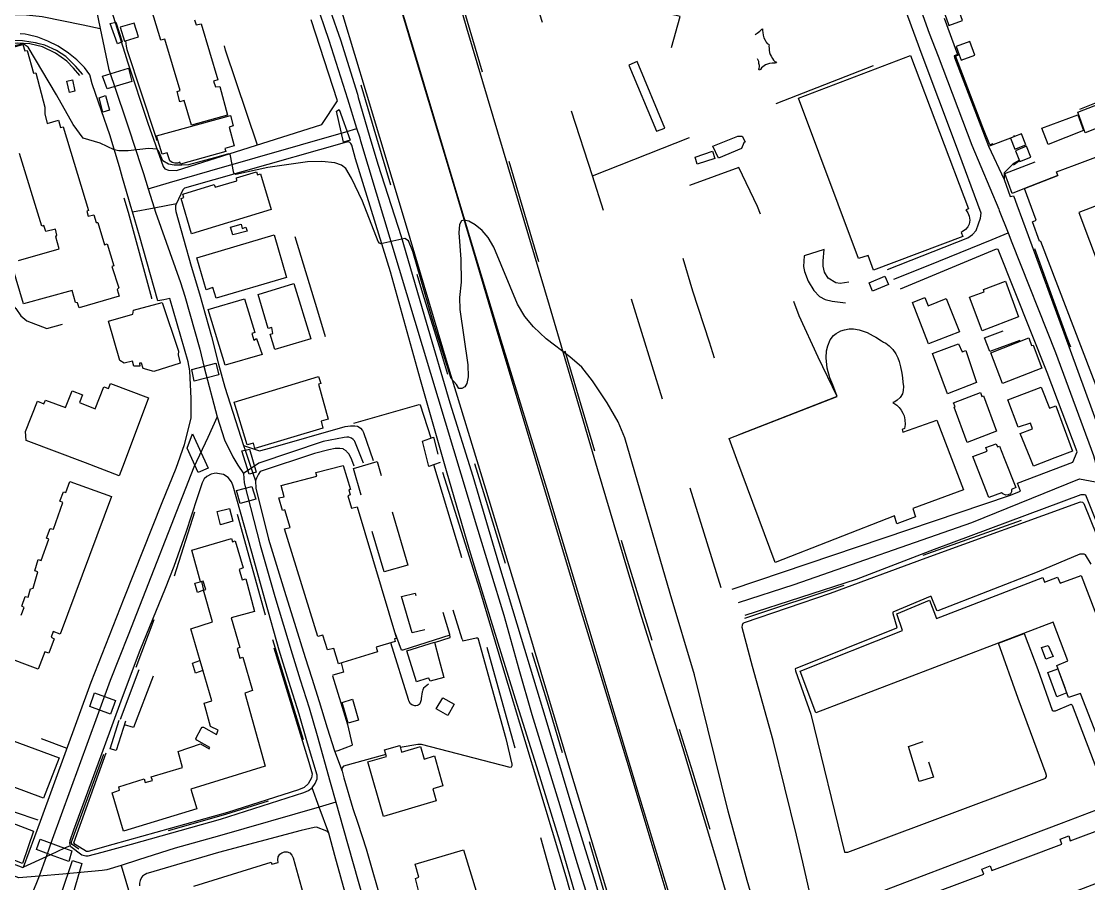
# Model space of a CAD drawing. Header units: millimetres. Extents: x 198785 to 203305, y 542885 to 545889.
# Drawn here: x 201836.9 to 202130.2, y 543629.2 to 543866.1 of the extents above; entities that cross this region are included whole.
import ezdxf

# ---------------------------------------------------------------- set-up
doc = ezdxf.new("R2010")
doc.units = ezdxf.units.MM
doc.linetypes.add('FENCE_25K', pattern=[54.3, 28.7, -9.2, -16.4])
doc.linetypes.add('HIDDEN_BULD_25K', pattern=[28.8, 18.4, -10.4])
for name, color, linetype in [('A0013111', 253, 'Continuous'), ('A0013117', 253, 'Continuous'), ('A0013118', 253, 'Continuous'), ('A0023211', 253, 'Continuous'), ('A0023217', 253, 'Continuous'), ('A0043325', 253, 'Continuous'), ('A0053326', 253, 'Continuous'), ('B0014111', 253, 'Continuous'), ('B0014112', 253, 'Continuous'), ('B0014113', 253, 'Continuous'), ('B0014115', 253, 'Continuous'), ('B0014116', 253, 'Continuous'), ('B0024120', 253, 'Continuous'), ('B0024127', 253, 'Continuous'), ('C0076117', 253, 'Continuous'), ('C0523121', 253, 'Continuous'), ('F0017111', 253, 'Continuous'), ('F0047224', 253, 'Continuous')]:
    doc.layers.add(name, color=color, linetype=linetype)

msp = doc.modelspace()

# ---------------------------------------------------------------- linework, layer by layer
at = {"layer": 'A0013111'}
for points in [[(201952.69, 543887.18), (201959.29, 543864.27), (201969.32, 543830.49), (201981.95, 543788.15), (201995.17, 543743.22), (202006.91, 543703.83), (202018.57, 543666.59), (202027.68, 543636.48), (202033.61, 543616.13), (202041.25, 543590.7), (202052.48, 543553.99), (202060.98, 543527.1), (202062.92, 543520.59), (202066.09, 543509.95), (202069.47, 543498.59), (202072.22, 543489.35), (202082.62, 543456.52), (202092.41, 543423.7), (202105.65, 543380.99), (202119.01, 543335.29)], [(202081.77, 543349.38), (202071.38, 543383.85), (202063.05, 543411.98), (202055.58, 543436.76), (202048.08, 543461.27), (202042.52, 543480.09), (202040.28, 543487.54), (202036.76, 543499.28), (202033.31, 543510.76), (202030.98, 543518.54), (202025.69, 543535.41), (202019.88, 543553.45), (202013.86, 543573.55), (202001.29, 543615.89), (201988.17, 543658.98), (201975.59, 543701.29), (201964.61, 543737.61), (201954.02, 543772.01), (201942.51, 543810.75), (201931.78, 543846.34), (201922.12, 543878.3)]]:
    msp.add_lwpolyline(points, dxfattribs=at)
at = {"layer": 'A0013117'}
for points in [[(202074.93, 543797.95), (202097.06, 543806.58), (202098.33, 543807.5), (202099.29, 543808.68), (202099.94, 543810.5), (202100.49, 543812.04), (202100.71, 543813.38), (202093.59, 543832.41), (202084.47, 543856.81), (202074.98, 543882.82), (202065.23, 543909.42), (202062.28, 543917.23), (202061.63, 543917.62), (202057.26, 543919.56), (202057.04, 543919.56), (202038.87, 543912.73), (202010.65, 543901.82), (202009.94, 543901.55), (202006.13, 543900.09), (201989.9, 543893.88)], [(201918.97, 543877.21), (201924.6, 543861.03), (201929.26, 543846.13), (201929.53, 543845.2), (201932.54, 543834.81), (201934.85, 543826.86), (201941.29, 543807), (201948.14, 543783.46), (201954.71, 543761.29), (201960.97, 543741.12), (201968.03, 543717.26), (201974.26, 543696.59), (201981.04, 543674.25), (201987.69, 543652.24), (201994.24, 543630.87), (202000.84, 543608.49), (202007.02, 543587.48), (202012.4, 543567.97), (202016.66, 543550.79), (202020.61, 543532.16), (202026.52, 543508.72), (202026.76, 543508.59)], [(201860.61, 543872.58), (201865.34, 543857.37), (201866.13, 543854.99), (201871.73, 543838.15), (201875.86, 543826.2), (201876.36, 543825.6), (201877.38, 543825.18), (201879.53, 543825.14), (201919.48, 543837.75), (201923.81, 543844.3), (201916.54, 543866.47)], [(202090.48, 543867), (202094.16, 543856.96), (202093.23, 543856.65), (202093.34, 543856.17), (202102.68, 543831.84), (202106.98, 543822.67), (202108.68, 543817.98), (202109.57, 543818.18), (202109.66, 543818), (202110.51, 543815.68), (202113.61, 543807.24), (202123.41, 543780.54), (202137.07, 543743.16)], [(201822.63, 543639.25), (201837.36, 543633.64), (201837.56, 543633.73), (201842.17, 543646.33), (201856.1, 543684.58), (201865.17, 543707.58), (201875.65, 543733.94), (201879.51, 543743.37), (201881.74, 543749.81), (201882.89, 543754.15), (201883.55, 543757.2), (201883.61, 543762.5), (201883.2, 543770.08), (201882.81, 543772.52), (201877.7, 543789.95), (201876.05, 543789.62), (201874.47, 543789.27), (201869.39, 543807.21), (201867.46, 543813.76), (201867.02, 543815.27), (201866.47, 543817.13), (201864.76, 543823.12), (201863.89, 543826.17), (201861.25, 543834.9), (201858.98, 543841.53), (201856.43, 543848.97), (201855.73, 543851.44), (201854.27, 543853.4), (201852.17, 543855.56), (201849.86, 543857.37), (201847, 543859.25), (201844.17, 543860.65), (201841.5, 543861.76), (201838.82, 543862.42), (201837.95, 543862.55), (201836.62, 543862.7)], [(201993.12, 543612.6), (201985.26, 543639.66), (201978.58, 543661.29), (201973.22, 543678.41), (201966.73, 543699.08), (201960.08, 543720.9), (201953.8, 543742.57), (201946.66, 543767.62), (201938.37, 543797.25), (201928.75, 543828.33), (201927.72, 543832.08), (201927.46, 543832.56), (201927.22, 543832.85), (201926.83, 543832.98), (201925.6, 543832.7), (201897.85, 543824.87), (201881.75, 543820.22), (201881.33, 543819.79), (201879.53, 543816.05), (201879.35, 543815.67), (201879.3, 543815.39), (201879.3, 543814.83), (201879.3, 543814.53), (201879.42, 543813.81), (201883.62, 543798.79), (201885.92, 543791.2), (201889.15, 543779.53), (201891.1, 543771.87), (201892.8, 543765.57), (201897.95, 543749.59), (201902.35, 543748.1), (201905.44, 543748.92), (201925.87, 543754.83), (201927.36, 543755), (201928.58, 543755), (201929.26, 543754.87), (201929.79, 543754.58), (201930.13, 543754.31), (201930.72, 543753.66), (201930.96, 543753.16), (201933.59, 543745.45)], [(202032.23, 543710.08), (202108.5, 543735.81), (202111.52, 543737.03), (202110.66, 543739.22), (202125.87, 543744.97), (202127.05, 543747.81), (202118.78, 543769.66), (202105.33, 543803.37), (202104.82, 543803.53), (202078.42, 543792.5)], [(201928.34, 543743.89), (201927.73, 543745.65), (201927.01, 543747.17), (201926.49, 543747.76), (201926.28, 543747.93), (201926.16, 543748.1), (201925.56, 543748.5), (201925.34, 543748.62), (201924.42, 543748.72), (201923.14, 543748.72), (201921.38, 543748.4), (201917.47, 543747.38), (201902.55, 543742.4), (201902.06, 543741.73), (201901.52, 543740.57), (201901.27, 543739.82), (201901.34, 543737.84), (201904.88, 543723.81), (201909.23, 543709.5), (201912.34, 543699.59), (201914.91, 543691.29), (201916.74, 543685.65), (201918.78, 543679.2), (201920.98, 543672.04), (201922.96, 543665.7), (201925.08, 543660.07), (201925.59, 543658.3), (201928.02, 543649.85), (201929.35, 543645.79), (201931.65, 543638.72), (201936.39, 543622.46)], [(201890.47, 543741.93), (201889.87, 543741.83), (201889.08, 543741.68), (201887.93, 543741.07), (201887.21, 543740.41), (201886.6, 543739.29), (201885.26, 543735.23), (201882.17, 543725.7), (201878.85, 543716.28), (201876.41, 543710.28), (201869.53, 543693.2), (201864.66, 543680.29), (201859.36, 543665.78), (201851.29, 543643.86), (201850.27, 543640.98), (201850.19, 543640.38), (201850.17, 543640.29), (201850.35, 543639.62), (201850.54, 543639.37), (201853.58, 543637.07), (201854.68, 543636.8), (201855.32, 543636.79), (201859.11, 543637.82), (201867.23, 543640.05), (201891.61, 543646.93), (201914.53, 543654.23), (201915.86, 543654.8), (201916.82, 543655.5), (201917.64, 543656.66), (201918.2, 543657.96), (201918.23, 543658.58), (201918.22, 543659), (201915.52, 543667.78), (201913.24, 543675.74), (201910.44, 543684.74), (201907.82, 543693.35), (201904.04, 543706.74), (201900.16, 543720.5), (201895.15, 543738.4), (201895.04, 543738.7), (201894.68, 543739.6), (201893.76, 543740.76), (201892.52, 543741.56), (201890.79, 543741.87), (201890.47, 543741.93)], [(202195.58, 543570.17), (202194.14, 543573.8), (202178.69, 543613.46), (202167.79, 543641.72), (202166.85, 543644.15), (202166.39, 543645.21), (202165.91, 543645.67), (202159.42, 543658.85), (202159.33, 543659.85), (202156.33, 543667.6), (202145.81, 543694.55), (202135.08, 543721.96), (202129.49, 543735.88), (202129.06, 543735.97), (202128.55, 543735.97), (202128.04, 543735.97), (202087.75, 543720.95), (202066.36, 543712.76), (202035.73, 543702.86)], [(201918.04, 543644.67), (201917.41, 543644.63), (201913.83, 543643.82), (201891.09, 543637.73), (201871.74, 543632.06), (201871.41, 543631.93), (201870.95, 543631.71), (201870.73, 543631.6), (201870.26, 543631.2), (201869.93, 543630.83), (201869.56, 543630.09), (201869.38, 543629.33), (201869.42, 543628.61)], [(201933.25, 543600.19), (201923.08, 543636.95), (201921.38, 543643.1), (201921.18, 543643.32), (201920.9, 543643.58), (201918.04, 543644.67)]]:
    msp.add_lwpolyline(points, dxfattribs=at)
at = {"layer": 'A0013118'}
for points in [[(202015.63, 543858.95), (202017.94, 543867.41), (202016.87, 543867.7), (202014.53, 543868.16), (202012.15, 543869.26), (202009.89, 543871.73), (202008.99, 543873.31), (201997.53, 543868.75)], [(202108.75, 543834), (202103.12, 543831.86), (202102.68, 543831.84)], [(202111.17, 543827.9), (202109.38, 543826.82), (202107.02, 543824.44), (202106.98, 543822.67)], [(202054.8, 543621.38), (202051.64, 543635.05), (202049.92, 543642.48), (202043.57, 543668.51), (202037.86, 543688.87), (202035.02, 543699.52), (202035.13, 543700.3), (202035.27, 543700.79), (202035.69, 543700.97), (202059.29, 543708.96), (202085.57, 543718.72), (202127.95, 543734.13), (202128.57, 543734), (202128.94, 543733.63), (202135.85, 543716.37)], [(202130.91, 543716.98), (202129.4, 543719.52), (202129, 543719.7), (202127.81, 543719.72), (202116.04, 543714.74), (202088.76, 543704.11), (202088.52, 543704.21), (202086.97, 543708.05), (202086.65, 543708.12), (202076.42, 543703.77), (202076.39, 543703.43), (202077.52, 543699.68), (202077.4, 543699.38), (202049.61, 543688.17), (202049.69, 543687.64), (202053.85, 543675.71), (202063.14, 543637.88), (202063.55, 543637.79), (202064.01, 543637.83), (202118.22, 543658.03), (202118.41, 543658.16)], [(201958.03, 543696.38), (201958.25, 543695.9), (201961.89, 543696.73), (201962.13, 543696.73), (201962.33, 543696.73), (201970.05, 543669.06), (201971.73, 543661.99), (201971.67, 543661.53), (201971.51, 543661.2), (201971.25, 543661.11), (201946.86, 543667.38), (201946.59, 543667.38), (201945.9, 543667.4), (201941.07, 543666.62)], [(201950.48, 543695.46), (201954.8, 543696.82), (201954.69, 543697.62)], [(202118.41, 543658.16), (202118.65, 543658.61), (202118.64, 543658.89), (202118.56, 543659.17), (202118.52, 543659.27), (202110.9, 543680.05), (202105.42, 543695.26), (202112.47, 543697.95), (202116.23, 543688.04), (202120.22, 543676.88), (202120.51, 543676.63), (202121.13, 543676.68), (202125.4, 543678.47), (202125.65, 543678.18), (202132.69, 543660)], [(201948.79, 543683.99), (201947.47, 543682.85), (201947.23, 543682.46), (201947.12, 543682.04), (201947.03, 543681.85), (201946.84, 543680.04), (201946.83, 543679.71), (201946.42, 543678.59), (201946.25, 543678.44), (201946, 543678.24), (201945.81, 543678.16), (201945.35, 543678.03), (201945.05, 543678.03), (201944.74, 543678.11), (201944.22, 543678.35), (201943.91, 543678.55), (201943.45, 543679.4), (201943.34, 543679.75), (201938.49, 543695.36)], [(201924.85, 543689.83), (201925.49, 543687.32), (201922.53, 543686.45), (201922.46, 543686.3), (201926.56, 543672.94), (201927.85, 543667.36), (201927.79, 543667.12), (201923.88, 543665.72), (201923.12, 543665.52), (201922.96, 543665.7)], [(201937.07, 543664.71), (201925.49, 543661.44), (201925.08, 543661.03), (201925.01, 543660.76), (201925.01, 543660.46), (201925.08, 543660.07)], [(202136.18, 543650.84), (202122.71, 543645.75)], [(202122.71, 543645.75), (202095.31, 543635.4), (202065.39, 543624)]]:
    msp.add_lwpolyline(points, dxfattribs=at)
at = {"layer": 'A0023211'}
msp.add_lwpolyline([(202017.45, 543616.01), (202003.37, 543662.79), (201991.25, 543702.56), (201979.89, 543740.41), (201967.98, 543780.08), (201955.92, 543820.62), (201945.53, 543855.31), (201937.4, 543882.74)], dxfattribs=at)
at = {"layer": 'A0023217'}
for points in [[(201929.13, 543836.62), (201926.67, 543844.75), (201921.53, 543860.81), (201917.76, 543871.84), (201915.85, 543877.32), (201909.5, 543894.39), (201898.22, 543924.39), (201894, 543935.55), (201893.4, 543937.18), (201892.28, 543940.2)], [(201841.44, 543925.3), (201842.49, 543921.81), (201855.86, 543877.33), (201855.93, 543877.01), (201858.6, 543864.17)], [(202063.34, 543924.63), (202065.53, 543918.79), (202068.3, 543911.39), (202078.14, 543885.63), (202078.9, 543883.88), (202086.41, 543862.82), (202088.9, 543856.49), (202098.14, 543832.12), (202105.53, 543814.51), (202105.68, 543814.15), (202108.12, 543807.97)], [(201792.99, 543846.59), (201798.6, 543850.87), (201805.11, 543855.84), (201810.79, 543859.54), (201816.96, 543862.91), (201824.12, 543865.57), (201829.02, 543867.13), (201832.23, 543867.84), (201833.31, 543867.92), (201835.88, 543867.96), (201838.33, 543867.87), (201842.65, 543867.43), (201853.92, 543865.13), (201858.6, 543864.17)], [(201858.6, 543864.17), (201860.88, 543853.2), (201860.88, 543853.17), (201865.35, 543839.84), (201866.49, 543836.53), (201869.87, 543826.19), (201870.45, 543824.34), (201871.79, 543820.12)], [(201871.79, 543820.12), (201877.62, 543821.81), (201888.69, 543825), (201926.09, 543835.75), (201929.13, 543836.62)], [(202038.37, 543448.18), (202036.79, 543452.47), (202033.83, 543460.54), (202026.16, 543482.53), (202024.33, 543494.61), (202022.47, 543506.86), (202018.38, 543524.62), (202016.44, 543533.79), (202010.94, 543558.32), (202009.48, 543564.6), (202007.81, 543571.78), (202003.3, 543588.66), (201996.98, 543610.54), (201993.05, 543624.07), (201989.71, 543634.89), (201985.04, 543650.58), (201977.32, 543675.53), (201973.75, 543688.05), (201969.61, 543702.87), (201962.09, 543727.36), (201930.26, 543833.2), (201930, 543834), (201929.13, 543836.62)], [(201871.79, 543820.12), (201873.43, 543814.89), (201873.83, 543813.63), (201880.66, 543794.37), (201881.81, 543790.57), (201885.98, 543776.03), (201887.15, 543770.98), (201890.77, 543757.4)], [(202076.68, 543795.23), (202086.08, 543799.04), (202103.71, 543806.18), (202108.12, 543807.97)], [(202108.12, 543807.97), (202109.15, 543805.36), (202121.1, 543775.1), (202131.58, 543746.79), (202132.38, 543743.76), (202133.56, 543739.3)], [(201890.77, 543757.4), (201888.13, 543751.75), (201884.34, 543743.63), (201866.26, 543697.43), (201861.37, 543685), (201857.73, 543675.18), (201845.39, 543641.28), (201843.72, 543636.57), (201841.83, 543631.26)], [(201890.77, 543757.4), (201892.75, 543751.16), (201895.02, 543746.44), (201896.38, 543744.12), (201898.01, 543741.86)], [(201930.97, 543744.67), (201928.56, 543750.63), (201928.44, 543750.88), (201928.15, 543751.21), (201927.68, 543751.54), (201927.41, 543751.69), (201926.96, 543751.81), (201926.35, 543751.81), (201925.6, 543751.72), (201919.88, 543750.65), (201902.2, 543744.71), (201898.01, 543741.86)], [(201898.01, 543741.86), (201898.2, 543739.27), (201902.52, 543722.16), (201906.63, 543708.12), (201911.37, 543692.32), (201913.59, 543685.2), (201916.01, 543677.47), (201918.25, 543669.91), (201921.83, 543657.1), (201923.37, 543651.57)], [(202033.98, 543706.47), (202049.29, 543711.42), (202098.12, 543728.38), (202127.68, 543740.42), (202133.56, 543739.3)], [(201923.37, 543651.57), (201918.75, 543650.23), (201891.35, 543642.33), (201879.16, 543638.89), (201869.16, 543635.73), (201864.38, 543634.21)], [(201923.37, 543651.57), (201925.36, 543644.44), (201937.57, 543601.38), (201938.58, 543597.8), (201938.87, 543596.9)], [(201841.83, 543631.26), (201836.26, 543630.79), (201830.36, 543633.02), (201821.58, 543636.33)], [(201864.38, 543634.21), (201860.43, 543632.96), (201859.16, 543632.84), (201848.3, 543631.81), (201841.83, 543631.26)], [(201864.38, 543634.21), (201865.68, 543629.85), (201883.74, 543569.15), (201885.23, 543564.15), (201887.3, 543557.2), (201893.81, 543535.33), (201894.59, 543533.13), (201896.65, 543527.36)], [(201841.83, 543631.26), (201839.74, 543625.98), (201838.8, 543623.62), (201835.41, 543613.66), (201821.92, 543577.35), (201816.25, 543561.74), (201814.63, 543560.1)]]:
    msp.add_lwpolyline(points, dxfattribs=at)
at = {"layer": 'A0043325'}
for points in [[(201864.63, 543860.47), (201863.33, 543859.94), (201861.3, 543865.49), (201862.92, 543865.84), (201864.63, 543860.47)], [(201867.31, 543849.58), (201860.55, 543847.53), (201859.26, 543851.01), (201866.38, 543853.23), (201867.31, 543849.58)], [(201861.19, 543841.74), (201859.31, 543841.1), (201858.3, 543845.09), (201860.03, 543845.68), (201861.19, 543841.74)], [(201927.25, 543833.46), (201925.5, 543832.94), (201923.53, 543841.41), (201924.25, 543841.9), (201927.25, 543833.46)], [(201891.19, 543769.01), (201884.42, 543767.22), (201883.77, 543770.44), (201890.4, 543772.14), (201891.19, 543769.01)], [(201888.23, 543743.36), (201885.48, 543742.17), (201882.51, 543748.83), (201884, 543752.73), (201888.23, 543743.36)], [(201900.53, 543742), (201899.53, 543741.72), (201897.53, 543748.07), (201898.39, 543748.29), (201899.58, 543748.58), (201901.41, 543742.25), (201900.53, 543742)], [(201901.36, 543734.78), (201897.04, 543733.63), (201896.02, 543737.19), (201900.26, 543738.33), (201901.36, 543734.78)], [(201862.76, 543679.52), (201861.43, 543675.76), (201855.78, 543677.85), (201857.07, 543681.61), (201862.76, 543679.52)], [(201850.81, 543638.17), (201849.95, 543635.26), (201844.93, 543637.13), (201841.1, 543638.55), (201842.12, 543641.45), (201848.82, 543638.92), (201850.81, 543638.17)], [(201851.15, 543626.6), (201847.94, 543626.58), (201850.95, 543635.52), (201853.54, 543634.71), (201851.15, 543626.6)]]:
    msp.add_lwpolyline(points, dxfattribs=at)
at = {"layer": 'A0053326'}
for points in [[(201933.25, 543600.19), (201923.08, 543636.95), (201921.38, 543643.1), (201918.75, 543650.23), (201916.82, 543655.5), (201917.64, 543656.66), (201918.2, 543657.96), (201918.23, 543658.58), (201918.22, 543659), (201915.52, 543667.78), (201913.24, 543675.74), (201910.44, 543684.74), (201907.82, 543693.35), (201904.04, 543706.74), (201900.16, 543720.5), (201895.15, 543738.4), (201895.04, 543738.7), (201894.68, 543739.6), (201893.76, 543740.76), (201892.52, 543741.56), (201890.79, 543741.87), (201890.47, 543741.93), (201889.87, 543741.83), (201889.08, 543741.68), (201887.93, 543741.07), (201887.21, 543740.41), (201886.6, 543739.29), (201885.26, 543735.23), (201882.17, 543725.7), (201878.85, 543716.28), (201876.41, 543710.28), (201869.53, 543693.2), (201864.66, 543680.29), (201859.36, 543665.78), (201851.29, 543643.86), (201850.27, 543640.98), (201850.19, 543640.38), (201850.17, 543640.29), (201850.35, 543639.62), (201848.82, 543638.92), (201844.93, 543637.13), (201843.72, 543636.57), (201837.56, 543633.73), (201842.17, 543646.33), (201856.1, 543684.58), (201865.17, 543707.58), (201875.65, 543733.94), (201879.51, 543743.37), (201881.74, 543749.81), (201882.89, 543754.15), (201883.55, 543757.2), (201883.61, 543762.5), (201883.2, 543770.08), (201882.81, 543772.52), (201877.7, 543789.95), (201876.05, 543789.62), (201874.47, 543789.27), (201869.39, 543807.21), (201867.46, 543813.76), (201873.43, 543814.89), (201879.53, 543816.05), (201879.35, 543815.67), (201879.3, 543815.39), (201879.3, 543814.83), (201879.3, 543814.53), (201879.42, 543813.81), (201883.62, 543798.79), (201885.92, 543791.2)], [(201885.92, 543791.2), (201889.15, 543779.53), (201891.1, 543771.87), (201892.8, 543765.57), (201897.95, 543749.59), (201898.39, 543748.29), (201900.53, 543742), (201901.27, 543739.82), (201901.34, 543737.84), (201904.88, 543723.81), (201909.23, 543709.5), (201912.34, 543699.59), (201914.91, 543691.29), (201916.74, 543685.65), (201918.78, 543679.2), (201920.98, 543672.04), (201922.96, 543665.7), (201925.08, 543660.07), (201925.59, 543658.3), (201928.02, 543649.85), (201929.35, 543645.79), (201931.65, 543638.72), (201936.39, 543622.46)]]:
    msp.add_lwpolyline(points, dxfattribs=at)
at = {"layer": 'B0014111'}
for points in [[(202095.63, 543806.98), (202071.13, 543797.7), (202069.6, 543801.78), (202066.99, 543800.93), (202050.48, 543845), (202081.23, 543856.69), (202097.21, 543814.61), (202096.44, 543814.28), (202097.05, 543813.47), (202097.38, 543812.58), (202097.53, 543811.44), (202097.38, 543810.37), (202096.98, 543809.64), (202096.35, 543808.9), (202095.51, 543808.27), (202095.17, 543808.06), (202095.63, 543806.98)], [(202139.46, 543839.47), (202129.31, 543835.48), (202127.21, 543841.16), (202137.46, 543845.11), (202139.46, 543839.47)], [(201893.1, 543830.36), (201880.67, 543826.83), (201880.47, 543827.37), (201879.94, 543827.15), (201879.12, 543827.12), (201878.36, 543827.33), (201877.77, 543827.81), (201877.32, 543828.87), (201876.98, 543829.96), (201875.61, 543829.65), (201874.11, 543834.66), (201894.36, 543840.26), (201895.12, 543837.36), (201894, 543836.99), (201895.43, 543831.89), (201892.89, 543831.14), (201893.1, 543830.36)], [(202128.84, 543836.07), (202119.11, 543832.3), (202117.32, 543836.73), (202127.22, 543840.43), (202128.84, 543836.07)], [(202133.21, 543763.61), (202117.08, 543805.62), (202116.75, 543805.69), (202114.8, 543811.02), (202115.76, 543811.45), (202112.59, 543820.17), (202121.77, 543823.75), (202121.42, 543824.72), (202126.3, 543826.55), (202159.95, 543839.2)], [(202034.87, 543831.18), (202028.47, 543828.53), (202026.93, 543831.77), (202033.85, 543834.55), (202034.98, 543834.54), (202035.84, 543832.99), (202035.47, 543832.71), (202034.87, 543831.18)], [(202165.82, 543828.24), (202127.55, 543813.62), (202136.58, 543789.52)], [(201901.58, 543824.71), (201901.8, 543823.93), (201902.6, 543824.22), (201905.62, 543814.41), (201883.68, 543807.76), (201880.8, 543817.45), (201881.58, 543817.72), (201881.29, 543818.65), (201889.87, 543821.3), (201890.18, 543820.58), (201896.12, 543822.24), (201896.04, 543823.14), (201901.58, 543824.71)], [(201909.79, 543795.76), (201890.5, 543790.01), (201889.54, 543792.93), (201887.69, 543792.34), (201885.11, 543801.14), (201906.38, 543807.44), (201909.79, 543795.76)], [(201879.98, 543774.5), (201880.61, 543772.17), (201873.31, 543769.86), (201870.4, 543770.75), (201869.97, 543772.22), (201869.44, 543772.17), (201869.49, 543771.38), (201867.84, 543771.34), (201867.47, 543772.7), (201865.2, 543772.16), (201864.02, 543772.96), (201860.88, 543783.76), (201867.58, 543785.64), (201867.71, 543786.76), (201875.66, 543788.89), (201880.15, 543775.44), (201879.98, 543774.5)], [(202078.97, 543753.92), (202079.16, 543753.22), (202088.54, 543756.57), (202092.56, 543746.03), (202095.87, 543737.35), (202081.9, 543732.27), (202082.61, 543729.95), (202077.53, 543728.05), (202076.86, 543730.26), (202044.08, 543717.39), (202033.56, 543745.72), (202031.41, 543751.51), (202061.08, 543763.05), (202059.91, 543766.26), (202059.12, 543768.12), (202058.33, 543770.8), (202058.08, 543773.64), (202058.23, 543775.54), (202058.57, 543776.98), (202059.19, 543778.62), (202060.07, 543779.82), (202060.82, 543780.36), (202062.08, 543781.07), (202063.12, 543781.36), (202064.45, 543781.61), (202065.62, 543781.6), (202067.17, 543781.31), (202069.33, 543780.6), (202071.01, 543779.74), (202071.75, 543779.35), (202073.29, 543778.36), (202073.82, 543777.92), (202074.48, 543777.68), (202075.45, 543776.96), (202076.4, 543775.97), (202077.24, 543774.78), (202077.82, 543773.65), (202078.12, 543772.66), (202078.54, 543771.17), (202078.85, 543769.46), (202079.08, 543768.15), (202079.15, 543766.99), (202079.31, 543765.79), (202079.25, 543764.66), (202079.04, 543763.75), (202078.41, 543762.76), (202077.65, 543762.02), (202076.94, 543761.55), (202076.45, 543761.34), (202077.53, 543760.61), (202078.16, 543760.05), (202078.71, 543759.29), (202079.14, 543758.47), (202079.49, 543757.68), (202079.75, 543756.58), (202079.78, 543755.37), (202079.63, 543754.28), (202078.97, 543753.92)], [(201919.81, 543754.37), (201901.08, 543748.72), (201900.69, 543750.19), (201898.95, 543749.72), (201895.41, 543761.44), (201918.62, 543768.51), (201919.19, 543766.57), (201918.54, 543766.38), (201921.25, 543756.8), (201919.29, 543756.24), (201919.81, 543754.37)], [(201926.62, 543735.73), (201927.61, 543732.31), (201929.18, 543732.75), (201940.04, 543696.57), (201939.45, 543696.41), (201939.65, 543695.69), (201934.46, 543694.19), (201934.83, 543692.83), (201924.05, 543689.59), (201922.76, 543693.8), (201921.03, 543693.38), (201919.79, 543697.48), (201918.38, 543697.07), (201909.26, 543726.67), (201910.76, 543727.07), (201909.31, 543731.87), (201908.67, 543731.71), (201907.71, 543735.17), (201909.12, 543735.46), (201908.31, 543738.57), (201918.13, 543741.17), (201917.84, 543742.12), (201925.4, 543744.06), (201927.34, 543737.52), (201926.92, 543737.4), (201927.29, 543735.98), (201926.62, 543735.73)], [(201953.05, 543685.8), (201949.23, 543684.78), (201948.92, 543685.67), (201948.34, 543685.51), (201945.48, 543684.65), (201942.82, 543693.13), (201950.48, 543695.49), (201951.68, 543690.95), (201953.05, 543685.8)], [(201940.94, 543667.13), (201941.42, 543665.33), (201946.64, 543666.9), (201947.65, 543663.43), (201950.43, 543664.27), (201952.76, 543656.08), (201949.97, 543655.24), (201950.94, 543651.93), (201936.46, 543647.66), (201932.1, 543662.67), (201937.23, 543664.1), (201936.74, 543665.93), (201940.94, 543667.13)], [(201840.25, 543643.62), (201837.22, 543634.7), (201824.48, 543639.68), (201827.83, 543648.36), (201840.25, 543643.62)], [(201884.36, 543628.53), (201905.59, 543635.06), (201905.8, 543634.52), (201907.48, 543635.04), (201907.39, 543635.75), (201907.53, 543636.56), (201907.95, 543637.25), (201908.49, 543637.68), (201909.25, 543637.95), (201909.94, 543637.94), (201910.73, 543637.67), (201911.29, 543637.02), (201911.61, 543636.24)], [(201911.61, 543636.24), (201915.33, 543623.11)]]:
    msp.add_lwpolyline(points, dxfattribs=at)
at = {"layer": 'B0014112'}
for points in [[(202110.98, 543784.91), (202100.94, 543781.11), (202097.51, 543790.34), (202101.52, 543791.82), (202101.33, 543792.43), (202107.33, 543794.71), (202110.98, 543784.91)], [(202085.23, 543790.23), (202086.15, 543787.96), (202091.03, 543789.96), (202094.72, 543780.77), (202086.25, 543777.49), (202081.8, 543788.82), (202085.23, 543790.23)], [(202113.79, 543779.1), (202114.53, 543777.08), (202114.97, 543777.17), (202117.4, 543770.81), (202106.55, 543766.57), (202103.37, 543775.01), (202113.79, 543779.1)], [(202094.5, 543777.54), (202095.43, 543775.32), (202096.49, 543775.7), (202099.45, 543766.84), (202091.4, 543763.8), (202087.33, 543774.84), (202094.5, 543777.54)], [(202100.53, 543764.15), (202100.9, 543763), (202101.35, 543763.19), (202104.94, 543753.48), (202096.86, 543750.42), (202093.23, 543760.11), (202093.53, 543760.23), (202093.08, 543761.26), (202100.53, 543764.15)], [(202117.21, 543765.57), (202119.43, 543759.79), (202121.17, 543760.46), (202125.75, 543748.03), (202120.97, 543746.18), (202115.08, 543743.91), (202114.16, 543746.15), (202111.41, 543752.87), (202114.84, 543754.16), (202114.28, 543755.71), (202110.89, 543754.59), (202108.02, 543762.08), (202117.21, 543765.57)], [(202104.82, 543750.03), (202105.14, 543749.16), (202105.77, 543749.38), (202107.03, 543746.11), (202110.17, 543738.01), (202108.99, 543737.52), (202108.99, 543736.79), (202108.73, 543736.3), (202108.12, 543736.02), (202107.48, 543735.93), (202106.65, 543736.24), (202106.31, 543736.59), (202102.79, 543735.26), (202098.55, 543746.06), (202098.37, 543746.51), (202102.32, 543748.04), (202101.96, 543748.97), (202104.82, 543750.03)]]:
    msp.add_lwpolyline(points, dxfattribs=at)
at = {"layer": 'B0014113'}
for points in [[(201911.81, 543794.03), (201916.48, 543778.83), (201906.6, 543775.95), (201905.3, 543780.11), (201906.07, 543780.38), (201905.73, 543782), (201904.75, 543781.72), (201902.05, 543791.09), (201911.81, 543794.03)], [(201900.29, 543780.37), (201900.78, 543778.53), (201901.56, 543778.97), (201903.1, 543774.6), (201892.92, 543771.61), (201888.3, 543786.93), (201898.27, 543789.87), (201901.12, 543780.58), (201900.29, 543780.37)], [(201847.3, 543663.73), (201843.05, 543652.67), (201788.04, 543673.05), (201792.03, 543684.18), (201847.3, 543663.73)]]:
    msp.add_lwpolyline(points, dxfattribs=at)
at = {"layer": 'B0014115'}
for points in [[(201884.52, 543866.52), (201884.99, 543865.11), (201886.31, 543865.41), (201890.92, 543850.06), (201889.71, 543849.67), (201890.24, 543848.11), (201891.45, 543848.17), (201893.62, 543840.28), (201883.66, 543837.56), (201881.63, 543844.31), (201880.49, 543844), (201879.71, 543846.82), (201880.54, 543847.08), (201876.33, 543861.17), (201875.29, 543860.91), (201859.54, 543912.76)], [(201826.49, 543856.83), (201837.33, 543859.75)], [(201837.33, 543859.75), (201837.91, 543857.99), (201838.49, 543858.13), (201840.23, 543851.83), (201840.92, 543851.98), (201843.37, 543842.5), (201843.38, 543840.73), (201844.02, 543837.99), (201847.1, 543838.93), (201847.68, 543836.91), (201848.44, 543837.09), (201855.4, 543814.16), (201854.89, 543813.94), (201855.31, 543812.54), (201856.86, 543812.9), (201857.49, 543810.8), (201857.97, 543810.85), (201859.74, 543804.73), (201860.55, 543804.97), (201862.37, 543798.96), (201861.77, 543798.76), (201863.72, 543792.84), (201863.22, 543792.44), (201863.8, 543790.58), (201852.79, 543787.35), (201852.35, 543788.77), (201851.78, 543788.85), (201850.89, 543792.17), (201837.56, 543788.49), (201834.49, 543798.66)], [(201836.1, 543800.37), (201847.31, 543803.64), (201846.38, 543806.87), (201846.65, 543807.37), (201846.34, 543808.97), (201843.62, 543808.4), (201843.14, 543809.97), (201842.53, 543809.87), (201836.46, 543829.81)], [(201861.45, 543766.64), (201871.9, 543762.68), (201865.16, 543744.82), (201863.8, 543741.25), (201854.54, 543744.77), (201838.29, 543750.94), (201838.09, 543753.44), (201841.39, 543761.74), (201843.14, 543761), (201843.6, 543762.03), (201849.05, 543760.01), (201850.87, 543764.61), (201853.73, 543763.49), (201852.9, 543761.34), (201857.23, 543759.64), (201859.59, 543765.67), (201860.85, 543765.23), (201861.45, 543766.64)], [(201850.23, 543739.63), (201861.74, 543735.51), (201847.59, 543697.74), (201845.71, 543698.46), (201845.08, 543696.95), (201845.97, 543696.47), (201844.5, 543692.49), (201843.37, 543692.87), (201841.53, 543688.08), (201803.75, 543702.35)], [(201836.9, 543702.94), (201837.66, 543705.06), (201837.02, 543705.4), (201837.97, 543708.07), (201838.77, 543707.94), (201839.46, 543710.16), (201840.14, 543710.4), (201841.47, 543714.83), (201840.62, 543715.11), (201841.59, 543718.2), (201842.35, 543717.98), (201844.46, 543723.79), (201843.81, 543724.07), (201844.88, 543726.78), (201845.73, 543726.58), (201848.29, 543733.87), (201847.49, 543734.25), (201848.52, 543736.85), (201849.14, 543736.62), (201850.23, 543739.63)], [(201894.65, 543724.03), (201894.91, 543723.12), (201895.72, 543723.34), (201897.88, 543715.91), (201896.75, 543715.51), (201897.59, 543712.65), (201898.63, 543712.89), (201900.99, 543704), (201894.58, 543702.22), (201896.93, 543694.06), (201896.22, 543693.8), (201896.97, 543691.16), (201897.82, 543691.44), (201900.42, 543682.24), (201898.37, 543681.55), (201903.91, 543661.5), (201883.49, 543655.1), (201885.13, 543649.76), (201864.98, 543643.64), (201861.87, 543654.18), (201863.93, 543654.87), (201863.67, 543655.82), (201870.67, 543657.98), (201870.98, 543656.95), (201872.93, 543657.54), (201872.63, 543658.51), (201881.21, 543661.12), (201880.02, 543665.51), (201886.19, 543667.61), (201888.57, 543666.27), (201888.72, 543666.59), (201885.12, 543668.58), (201884.91, 543668.93), (201884.94, 543669.28), (201886.34, 543671.79), (201886.64, 543672.16), (201886.94, 543672.17), (201890.52, 543670.12), (201891, 543671.31), (201888.92, 543672.37), (201887.2, 543678.75), (201889.27, 543679.38), (201883.51, 543699.17), (201889.46, 543701.13), (201887.01, 543709.8), (201887.64, 543710.03), (201886.91, 543712.33), (201886.16, 543712.13), (201883.77, 543720.85), (201894.65, 543724.03)], [(202128.15, 543713.85), (202146.18, 543666.74), (202135.27, 543662.61), (202128, 543681.43), (202124.71, 543680.34), (202121.47, 543689.09), (202124.51, 543690.4), (202120.47, 543701), (202055.22, 543676.08), (202050.98, 543687.6), (202079.07, 543698.77), (202077.51, 543703.28), (202086.51, 543707.04), (202088.4, 543702.04), (202117.59, 543713.3), (202118.13, 543711.98), (202121.7, 543713.39), (202122.37, 543711.7), (202128.15, 543713.85)], [(202135.7, 543644.91), (202140.69, 543632.43), (202073.96, 543606.93), (202069.3, 543619.49), (202079.78, 543623.51), (202079.23, 543625.04), (202081.47, 543625.83), (202082.07, 543624.54), (202101.39, 543631.8), (202100.89, 543633.13), (202103.19, 543634.07), (202103.6, 543632.84), (202122.88, 543640.01), (202122.36, 543641.39), (202124.74, 543642.29), (202125.13, 543640.93), (202135.7, 543644.91)], [(201958.45, 543638.52), (201967.91, 543607.72), (201954.39, 543603.66), (201953.3, 543606.99), (201952.27, 543606.78), (201951.34, 543609.89), (201950.25, 543609.66), (201949.23, 543613.37), (201950.14, 543613.67), (201949.71, 543615.3), (201948.35, 543615.05), (201946.53, 543621.75), (201947.72, 543622.15), (201947.18, 543624.05), (201946.29, 543623.77), (201945.33, 543627.07), (201946.09, 543627.31), (201945.23, 543630.59), (201946.19, 543630.95), (201945.15, 543634.57), (201958.45, 543638.52)]]:
    msp.add_lwpolyline(points, dxfattribs=at)
at = {"layer": 'B0014116', "linetype": 'HIDDEN_BULD_25K', "flags": 128}
for points in [[(202040.66, 543863.03), (202040.75, 543862.29), (202040.97, 543861.57), (202041.34, 543860.89), (202041.65, 543860.34), (202041.84, 543859.97), (202042.22, 543859.82), (202042.43, 543859.68), (202042.38, 543859.32), (202042.39, 543858.67), (202042.45, 543858.19), (202042.53, 543857.58), (202042.72, 543857), (202042.99, 543856.5), (202043.34, 543855.9), (202043.65, 543855.46), (202044.1, 543855), (202044.28, 543854.94), (202044.49, 543854.7), (202044.08, 543854.61), (202043.69, 543854.62), (202043.22, 543854.61), (202042.48, 543854.56), (202041.98, 543854.37), (202041.42, 543854.12), (202041.05, 543853.87), (202040.7, 543853.62), (202040.34, 543853.33), (202040.01, 543852.91), (202039.65, 543852.65), (202039.61, 543852.99), (202039.69, 543853.27), (202039.74, 543853.56), (202039.78, 543853.74), (202039.73, 543854), (202039.63, 543854.49), (202039.55, 543855.11), (202039.32, 543855.61), (202038.98, 543856.28), (202038.59, 543856.69), (202038.3, 543857.19), (202038.07, 543857.36), (202037.75, 543857.59), (202037.9, 543858.14), (202037.93, 543858.53), (202037.94, 543858.97), (202037.68, 543859.64), (202037.32, 543860.29), (202036.98, 543860.81), (202036.76, 543861.15), (202036.46, 543861.55), (202036.21, 543861.79), (202035.83, 543862.14), (202036.05, 543862.29), (202036.52, 543862.3), (202036.67, 543862.3), (202037.37, 543862.28), (202038.09, 543862.38), (202038.62, 543862.52), (202039.14, 543862.88), (202039.52, 543863.11), (202039.9, 543863.39), (202040.4, 543863.94), (202040.63, 543864.05), (202040.61, 543863.54), (202040.66, 543863.03)], [(201851.58, 543846.94), (201850.12, 543846.53), (201849.39, 543849.64), (201850.94, 543850.03), (201851.58, 543846.94)], [(202027.51, 543828.38), (202022.66, 543826.86), (202022.05, 543828.78), (202026.9, 543830.47), (202027.51, 543828.38)], [(202112.58, 543820.19), (202109.21, 543818.8), (202107.23, 543824.31), (202120.13, 543829.22), (202121.4, 543824.71), (202121.75, 543823.76), (202112.58, 543820.19)], [(201897.29, 543810.39), (201897.57, 543809.18), (201898.6, 543809.53), (201898.95, 543808.44), (201895.03, 543807.4), (201894.39, 543809.57), (201897.29, 543810.39)], [(202075.2, 543793.77), (202070.81, 543792.01), (202069.94, 543794.29), (202074.2, 543796.08), (202075.2, 543793.77)], [(202111.33, 543778.41), (202103.03, 543775.35), (202101.62, 543779.18), (202109.97, 543782.32), (202111.33, 543778.41)], [(201952.01, 543744.87), (201948.94, 543743.81), (201948.56, 543745.27), (201947.16, 543750.71), (201950.18, 543751.82), (201951.9, 543745.29), (201952.01, 543744.87)], [(201943.17, 543716.66), (201936.61, 543714.84), (201928.17, 543743.22), (201934.68, 543745.16), (201943.17, 543716.66)], [(201895.01, 543728.76), (201891.67, 543727.8), (201890.72, 543731.42), (201894.1, 543732.3), (201895.01, 543728.76)], [(201887, 543709.82), (201885.34, 543709.21), (201884.58, 543711.76), (201886.43, 543712.18), (201887, 543709.82)], [(201947.83, 543698.9), (201944.29, 543698.12), (201941.41, 543708.04), (201945.15, 543708.96), (201947.83, 543698.9)], [(202120.48, 543691.63), (202118.43, 543690.86), (202117.28, 543694.03), (202119.09, 543694.65), (202120.48, 543691.63)], [(201886.81, 543687.77), (201884.8, 543686.99), (201884, 543689.77), (201886, 543690.54), (201886.81, 543687.77)], [(202124.22, 543681.61), (202121.52, 543680.5), (202118.99, 543687.17), (202121.79, 543688.16), (202124.22, 543681.61)], [(201929.61, 543674.14), (201926.71, 543673.31), (201925.1, 543678.95), (201927.95, 543679.83), (201929.61, 543674.14)], [(201955.83, 543678.5), (201954.09, 543675.42), (201950.94, 543677.22), (201952.72, 543680.21), (201955.83, 543678.5)], [(201865.56, 543673.8), (201862.99, 543665.77), (201861.33, 543666.27), (201863.88, 543674.39), (201865.56, 543673.8)], [(202087.57, 543658.46), (202083.61, 543657.26), (202080.72, 543666.85), (202086.81, 543668.92), (202088.21, 543664.85), (202085.77, 543663.88), (202087.57, 543658.46)]]:
    msp.add_lwpolyline(points, dxfattribs=at)
at = {"layer": 'B0024120', "linetype": 'FENCE_25K', "flags": 128}
for points in [[(202217.14, 542885.31), (202215.89, 542889.79), (202211.79, 542903.46), (202211.06, 542906.37), (202208.69, 542915.86), (202206.09, 542924.17), (202204, 542931.32), (202200.96, 542941.36), (202197.88, 542953.14), (202193.96, 542966.12), (202191.06, 542975.57), (202188.37, 542984.85), (202185.11, 542995.75), (202181.06, 543009.4), (202176.75, 543022.91), (202171.14, 543042), (202166.33, 543058.33), (202165.34, 543061.94), (202162.84, 543070.79), (202161.86, 543070.58), (202156.04, 543089.93), (202154.54, 543094.78), (202147.84, 543116.61), (202141.5, 543137.49), (202139.18, 543145.49), (202131.01, 543174.33), (202125.1, 543198.61), (202118.28, 543224.61), (202113.3, 543242.82), (202109.84, 543255.14), (202104.1, 543273.9), (202097.23, 543295.85), (202092.33, 543312.28), (202086.5, 543331.8), (202083.07, 543342.6), (202077.88, 543360.15), (202072.93, 543376.53), (202067.22, 543395.55), (202062.6, 543411.48), (202056.3, 543431.95), (202047.57, 543460.91), (202041.81, 543481.23), (202036.93, 543497.61), (202032.09, 543513.2), (202027.19, 543529.07), (202019.09, 543553.55), (202015.84, 543564.8), (202011.05, 543580.92), (202006.28, 543596.63), (202002.39, 543609.36), (201998.74, 543621.31), (201994.31, 543636.29), (201988.76, 543654.92), (201981.76, 543678.1), (201975.22, 543699.17), (201970.56, 543715.13), (201963.98, 543736.53), (201958.01, 543756.32), (201952.21, 543775.51), (201947.22, 543791.32), (201942.17, 543808.9), (201934.59, 543834.02), (201929.08, 543852.65), (201922.59, 543873.68), (201916.84, 543892.4), (201901.51, 543941.87), (201892.55, 543971.75), (201882.04, 544007.3), (201875.05, 544031.16), (201867.35, 544058.14), (201860.22, 544082.88), (201851.27, 544112.32), (201845.99, 544129.33), (201840.53, 544147.15), (201834.75, 544166.47), (201829.77, 544182.76), (201824.52, 544199.55), (201818.86, 544219.4), (201812.32, 544240.2), (201807.48, 544256.42), (201802.39, 544272.63), (201799.93, 544281.61), (201798.2, 544286.5), (201793.41, 544299.96), (201786.32, 544320.12), (201774.68, 544352.8), (201768.76, 544370.18), (201760.88, 544394.99), (201754.9, 544414.84), (201745.58, 544444.9), (201739.23, 544465.95), (201732.19, 544488.74), (201727.89, 544504.35), (201727.89, 544504.35)], [(201770.4, 544504.36), (201770.4, 544504.36), (201785.33, 544455.28), (201794.41, 544425.75), (201798.99, 544407.61), (201804.28, 544388.14), (201811.12, 544360.89), (201815.83, 544339.85), (201818.79, 544329.36), (201823.44, 544313.52), (201829.51, 544293.62), (201835.65, 544273.22), (201842.03, 544253.2), (201847.91, 544232.99), (201854.47, 544211.69), (201860.54, 544191.32), (201866.45, 544171.79), (201873.21, 544148.85), (201884.3, 544113.4), (201890.46, 544093.16), (201896.63, 544072.98), (201906.2, 544042.15), (201917.08, 544007.6), (201925.07, 543981.12), (201935.52, 543946.69), (201952.76, 543888.69), (202003.01, 543719.21), (202021.36, 543659.94), (202035.29, 543613.52), (202041.54, 543592.48), (202052.13, 543557.91), (202057.13, 543541.64), (202063.59, 543519.77), (202070.8, 543495.4), (202079.08, 543469.48), (202086.08, 543446.97), (202094.08, 543420.34), (202102.04, 543394.6), (202109.51, 543369.26), (202116.78, 543345.59), (202123.65, 543322.06), (202130.2, 543300.78), (202138.06, 543275.83), (202143.95, 543256.7), (202149.73, 543239.71), (202157.64, 543215.97), (202164.25, 543196.45), (202171.6, 543176.01), (202176.37, 543161.61), (202178.79, 543153.85), (202185.31, 543130.8), (202191.15, 543111.62), (202197.51, 543090.01), (202202.97, 543073.05), (202207.04, 543059.94), (202210.63, 543047.74), (202211.02, 543046.42), (202214.38, 543035.18), (202218.91, 543021.16), (202222.62, 543008.94), (202226.97, 542995.09), (202230.29, 542984.14), (202233.12, 542974.1), (202236.73, 542961.8), (202240.86, 542948.7), (202245.18, 542934.56), (202248.42, 542924.06), (202250.67, 542916.58), (202254.08, 542906.51), (202256.84, 542900.24), (202260.59, 542892.72), (202263.76, 542886.82), (202264.52, 542885.31)], [(201901.79, 543832.11), (201893.07, 543858.22), (201870.35, 543928.48), (201869.86, 543928.94), (201868.07, 543928.88), (201860.11, 543926.78), (201848.64, 543923.16), (201847.81, 543922.14), (201847.53, 543920.6), (201847.74, 543918.75), (201849.91, 543911.41), (201862.28, 543871.35)], [(202029.22, 543710.47), (201999.75, 543805.52), (201993.85, 543823.68), (201973.22, 543887.18), (201973.28, 543887.61), (201987.17, 543892.25), (202010.56, 543901.16), (202036.56, 543911.42), (202057.27, 543919.26), (202061.48, 543917.45)], [(201865.59, 543860.73), (201865.69, 543859.29), (201865.94, 543858.34), (201873.79, 543834.53), (201876.35, 543826.94), (201876.84, 543826.45), (201877.39, 543826.15), (201878.13, 543825.99), (201879.56, 543825.92)], [(201853.03, 543851.24), (201851.24, 543853.26), (201849.38, 543855.18), (201846.28, 543857.35), (201842.73, 543859.07), (201839.28, 543859.92), (201835.9, 543860.12), (201831.9, 543859.77), (201827.93, 543858.78), (201824.76, 543857.32), (201821.25, 543855.32), (201817.74, 543853.09), (201814.68, 543851.48), (201807.31, 543848.4), (201806.11, 543847.04), (201805.61, 543845.54), (201805.47, 543843.4), (201805.85, 543841.31), (201806.79, 543839.54), (201809.66, 543835.87), (201817.24, 543825.46), (201819.35, 543822.41), (201820.77, 543819.68), (201821.99, 543816.8), (201822.65, 543813.99), (201822.85, 543811.28), (201822.82, 543807.85), (201822.49, 543805.21), (201822.49, 543804.84), (201822.63, 543804.45), (201825.33, 543800.87), (201835.25, 543787.33), (201835.37, 543787.17), (201836.79, 543785.23), (201838.43, 543783.85), (201843.9, 543781.71), (201872.65, 543789.57), (201872.79, 543790.01), (201866.36, 543813.6), (201858.51, 543838.84)], [(201993.85, 543823.68), (202083.29, 543858.79)], [(202154.36, 543852.43), (202109.67, 543834.76), (202103.05, 543832.14), (202101.18, 543836.95), (202093.63, 543856.61), (202094.61, 543856.94)], [(202109.81, 543834.42), (202109.67, 543834.76)], [(201949.54, 543751.58), (201946.64, 543760.67), (201946.2, 543760.7), (201927.6, 543755.48), (201927.08, 543756.23), (201918.43, 543786.51), (201906, 543826.72)], [(202061.08, 543763.05), (202055.94, 543773.86), (202050.67, 543785.2), (202045.5, 543798.83), (202039.24, 543815.27), (202034.13, 543825.97), (202013.56, 543818.46), (202017.53, 543805.13), (202021.34, 543792.09), (202025.91, 543778.07), (202030.18, 543764.09), (202031.41, 543751.51), (202061.08, 543763.05)], [(202111.2, 543827.8), (202109.55, 543826.6)], [(202257.66, 543824.7), (202262.47, 543823.8), (202262.98, 543823.29), (202272.11, 543792.3), (202271.98, 543791.88), (202257.38, 543786.46), (202210.83, 543769.63), (202138.32, 543742.71), (202137.71, 543743.19), (202124.35, 543779.19), (202109.9, 543818.86)], [(201657.26, 543715.1), (201659.82, 543711.73), (201678.71, 543684.9), (201679.84, 543683.81), (201680.51, 543683.54), (201681.21, 543683.37), (201682.43, 543683.31), (201683.35, 543683.28), (201683.95, 543683.28), (201685.01, 543683.31), (201686.12, 543683.47), (201687.16, 543683.81), (201721.33, 543709.43), (201721.63, 543709.47), (201748.61, 543730.17), (201769.05, 543745.47), (201775.21, 543750.04), (201778.19, 543751.84), (201780.79, 543753.1), (201783.79, 543754.51), (201786.03, 543755.2), (201787.62, 543755.39), (201788.82, 543755.39), (201790.92, 543755.11), (201793.76, 543754.21), (201796.58, 543752.39), (201798.88, 543750.22), (201802, 543746.99), (201804.98, 543742.93), (201805.83, 543741.24), (201806.22, 543738.96), (201806.34, 543736.86), (201806.31, 543735.11), (201806.27, 543733.88), (201806.15, 543731.83), (201806.06, 543730.28), (201805.58, 543728.6), (201793.9, 543696.85), (201787.03, 543676.66), (201784.06, 543667.98), (201784.15, 543667.63), (201784.63, 543667.48), (201821.27, 543653.53), (201841.48, 543646.68)], [(202013.84, 543508.87), (202009.02, 543531.31), (202006.08, 543544.66), (202001.99, 543561.36), (201997.43, 543579.82), (201992.58, 543597.44), (201987.28, 543615.01), (201981.45, 543635.54), (201974.2, 543660.52), (201969.83, 543676.62), (201963.83, 543697.9), (201957.68, 543719.68), (201950.32, 543744.29)], [(201904, 543702.96), (201894.61, 543736.74), (201894.06, 543738.98), (201893.46, 543740.07), (201893.23, 543740.37), (201892.65, 543740.6), (201891.52, 543741.01), (201890.87, 543741.13), (201890.07, 543741.17), (201889.26, 543741.06), (201888.87, 543740.92), (201888.52, 543740.73), (201887.99, 543740.25), (201887, 543738.96), (201878.9, 543713.63)], [(202084.79, 543719.4), (202114.27, 543729.93), (202127.54, 543735.34)], [(202035.78, 543702.13), (202067.9, 543712.76)], [(201905.9, 543696.25), (201917.39, 543659.06), (201916.95, 543657.79), (201915.84, 543655.97), (201914.39, 543654.93), (201893.07, 543648.14), (201855.27, 543637.58), (201854.35, 543637.74), (201853.7, 543638.04), (201850.93, 543639.91), (201850.61, 543640.37), (201863.72, 543676.09), (201873.43, 543701.77)], [(201791.6, 543688.32), (201826.37, 543674.89), (201849.47, 543666.43)]]:
    msp.add_lwpolyline(points, dxfattribs=at)
at = {"layer": 'B0024127'}
for points in [[(202091.82, 543864.99), (202095.59, 543866.34), (202094.23, 543870.1), (202090.47, 543868.75), (202091.08, 543867.05), (202091.82, 543864.99)], [(201869.12, 543861.81), (201867.93, 543865.64), (201864.11, 543864.46), (201865.29, 543860.63), (201865.59, 543860.73), (201869.12, 543861.81)], [(202095.16, 543855.43), (202098.92, 543856.79), (202097.56, 543860.55), (202093.8, 543859.2), (202094.61, 543856.94), (202095.16, 543855.43)], [(202109.94, 543830.99), (202112.94, 543832.18), (202111.75, 543835.19), (202109.81, 543834.42), (202108.75, 543834), (202109.94, 543830.99)], [(202111.3, 543827.56), (202114.3, 543828.75), (202113.11, 543831.76), (202110.11, 543830.56), (202111.2, 543827.8), (202111.3, 543827.56)]]:
    msp.add_lwpolyline(points, dxfattribs=at)
at = {"layer": 'C0076117'}
for points in [[(202006.15, 543855.05), (202003.9, 543854.04), (202011.5, 543835.91), (202013.79, 543836.71), (202006.15, 543855.05)], [(201869.21, 543687.95), (201864.09, 543674.32)], [(201873.15, 543686.16), (201867.76, 543672.12), (201865.24, 543672.8)]]:
    msp.add_lwpolyline(points, dxfattribs=at)
at = {"layer": 'C0523121'}
msp.add_lwpolyline([(201931.72, 543901.38), (201944.89, 543857.77), (201961.35, 543802.69), (201968.66, 543778.51), (201981.27, 543737.87), (201992.47, 543700.34), (202006.75, 543653.12), (202020.61, 543607.6), (202035.47, 543558.22), (202047.83, 543517.33), (202048.32, 543515.75), (202055.29, 543493.22), (202058.19, 543483.86), (202073.02, 543433.93), (202088.74, 543382.9), (202103.23, 543334.7)], dxfattribs=at)
at = {"layer": 'F0017111', "elevation": 20}
msp.add_lwpolyline([(202039.97, 543617.89), (202036.36, 543630.06), (202031.19, 543649.14), (202021.94, 543686.6), (202015.2, 543708.93), (202002.81, 543751.67), (202000.93, 543756.08), (201997.92, 543761.29), (201993.89, 543767.37), (201990.99, 543771.09), (201987.69, 543773.95), (201981.16, 543778.91), (201977.64, 543782.17), (201975.28, 543785.01), (201973.25, 543788.44), (201966.75, 543804.05), (201965.2, 543806.75), (201963.57, 543808.63), (201961.63, 543810.19), (201959.89, 543811.17), (201958.65, 543811.5), (201957.86, 543811.25), (201957.36, 543810.31), (201957.16, 543808), (201957.68, 543800.78), (201957.77, 543794.42), (201957.35, 543790.22), (201957.43, 543786.94), (201959.59, 543771.69), (201959.7, 543768.45), (201959.32, 543766.63), (201958.76, 543765.69), (201957.97, 543765.19), (201957.16, 543765.26), (201956.47, 543766.33), (201955.04, 543767.95), (201949.93, 543784.15), (201944.49, 543802.87), (201943.31, 543805.78), (201942.28, 543806.46), (201935.67, 543804.97), (201935.32, 543805.14), (201935.01, 543805.63), (201930.63, 543816.66), (201927.64, 543823.02), (201926.12, 543825.66), (201924.92, 543826.62), (201923.04, 543827.21), (201919.52, 543827.59), (201915.56, 543827.5), (201904.68, 543825.97), (201895.84, 543823.99), (201895.34, 543824.39), (201894.29, 543829.63), (201893.89, 543829.66), (201890.03, 543828.63), (201882.83, 543826.68), (201881.07, 543826.54), (201878.92, 543826.54), (201877.4, 543826.9), (201875.84, 543827.82), (201874.73, 543830.38), (201874.28, 543830.95), (201871.88, 543831.13), (201866.3, 543830.53), (201863.71, 543830.5), (201862.4, 543830.83), (201858.58, 543832.64), (201853.95, 543834), (201851.17, 543837.73), (201846.57, 543845.92), (201838.77, 543859.01), (201837.42, 543859.88), (201826.57, 543857.42)], dxfattribs=at)
at = {"layer": 'F0047224'}
for points in [[(201853.82, 543851.45), (201851.78, 543853.79), (201849.16, 543856.4), (201846.54, 543858.11), (201843.4, 543859.53), (201841.83, 543859.9), (201840.8, 543860.16), (201839.53, 543860.36), (201837.24, 543860.73), (201835, 543860.84)], [(202064.28, 543794.42), (202061.95, 543794.06), (202060.78, 543794.26), (202058.65, 543795.58), (202057.66, 543797.21), (202057.26, 543798.87), (202057.25, 543800.34), (202057.51, 543803.4), (202052.05, 543801.67), (202051.88, 543798.77), (202052.12, 543797.34), (202053.15, 543794.72), (202054.68, 543792.19), (202056.27, 543790.48), (202057.86, 543789.7), (202059.74, 543789.19), (202063.41, 543788.76)], [(202016.32, 543507.9), (202010.04, 543538.98), (202004.18, 543566.16), (201998.64, 543588.43), (201986.6, 543631.07), (201975.4, 543668.45), (201969.27, 543688.71), (201962.88, 543709.96), (201952.79, 543742.15)], [(201954.69, 543697.62), (201952.84, 543703.67)], [(201958.03, 543696.38), (201955.58, 543704.34)], [(201954.63, 543697.42), (201941.73, 543693.32), (201941.38, 543693.34), (201939.44, 543698.57)], [(201954.63, 543697.42), (201954.69, 543697.62)], [(201906.3, 543693.94), (201915.9, 543662.52), (201916.84, 543659.36), (201916.78, 543658.81), (201916.64, 543658.24), (201915.73, 543656.65), (201914.68, 543655.6), (201913.07, 543654.93), (201893.6, 543648.71), (201862.09, 543639.91), (201855.26, 543637.99), (201854.87, 543638.01), (201851.68, 543639.94), (201851.38, 543640.39), (201860.26, 543665.14)]]:
    msp.add_lwpolyline(points, dxfattribs=at)

doc.saveas('drawing.dxf')
